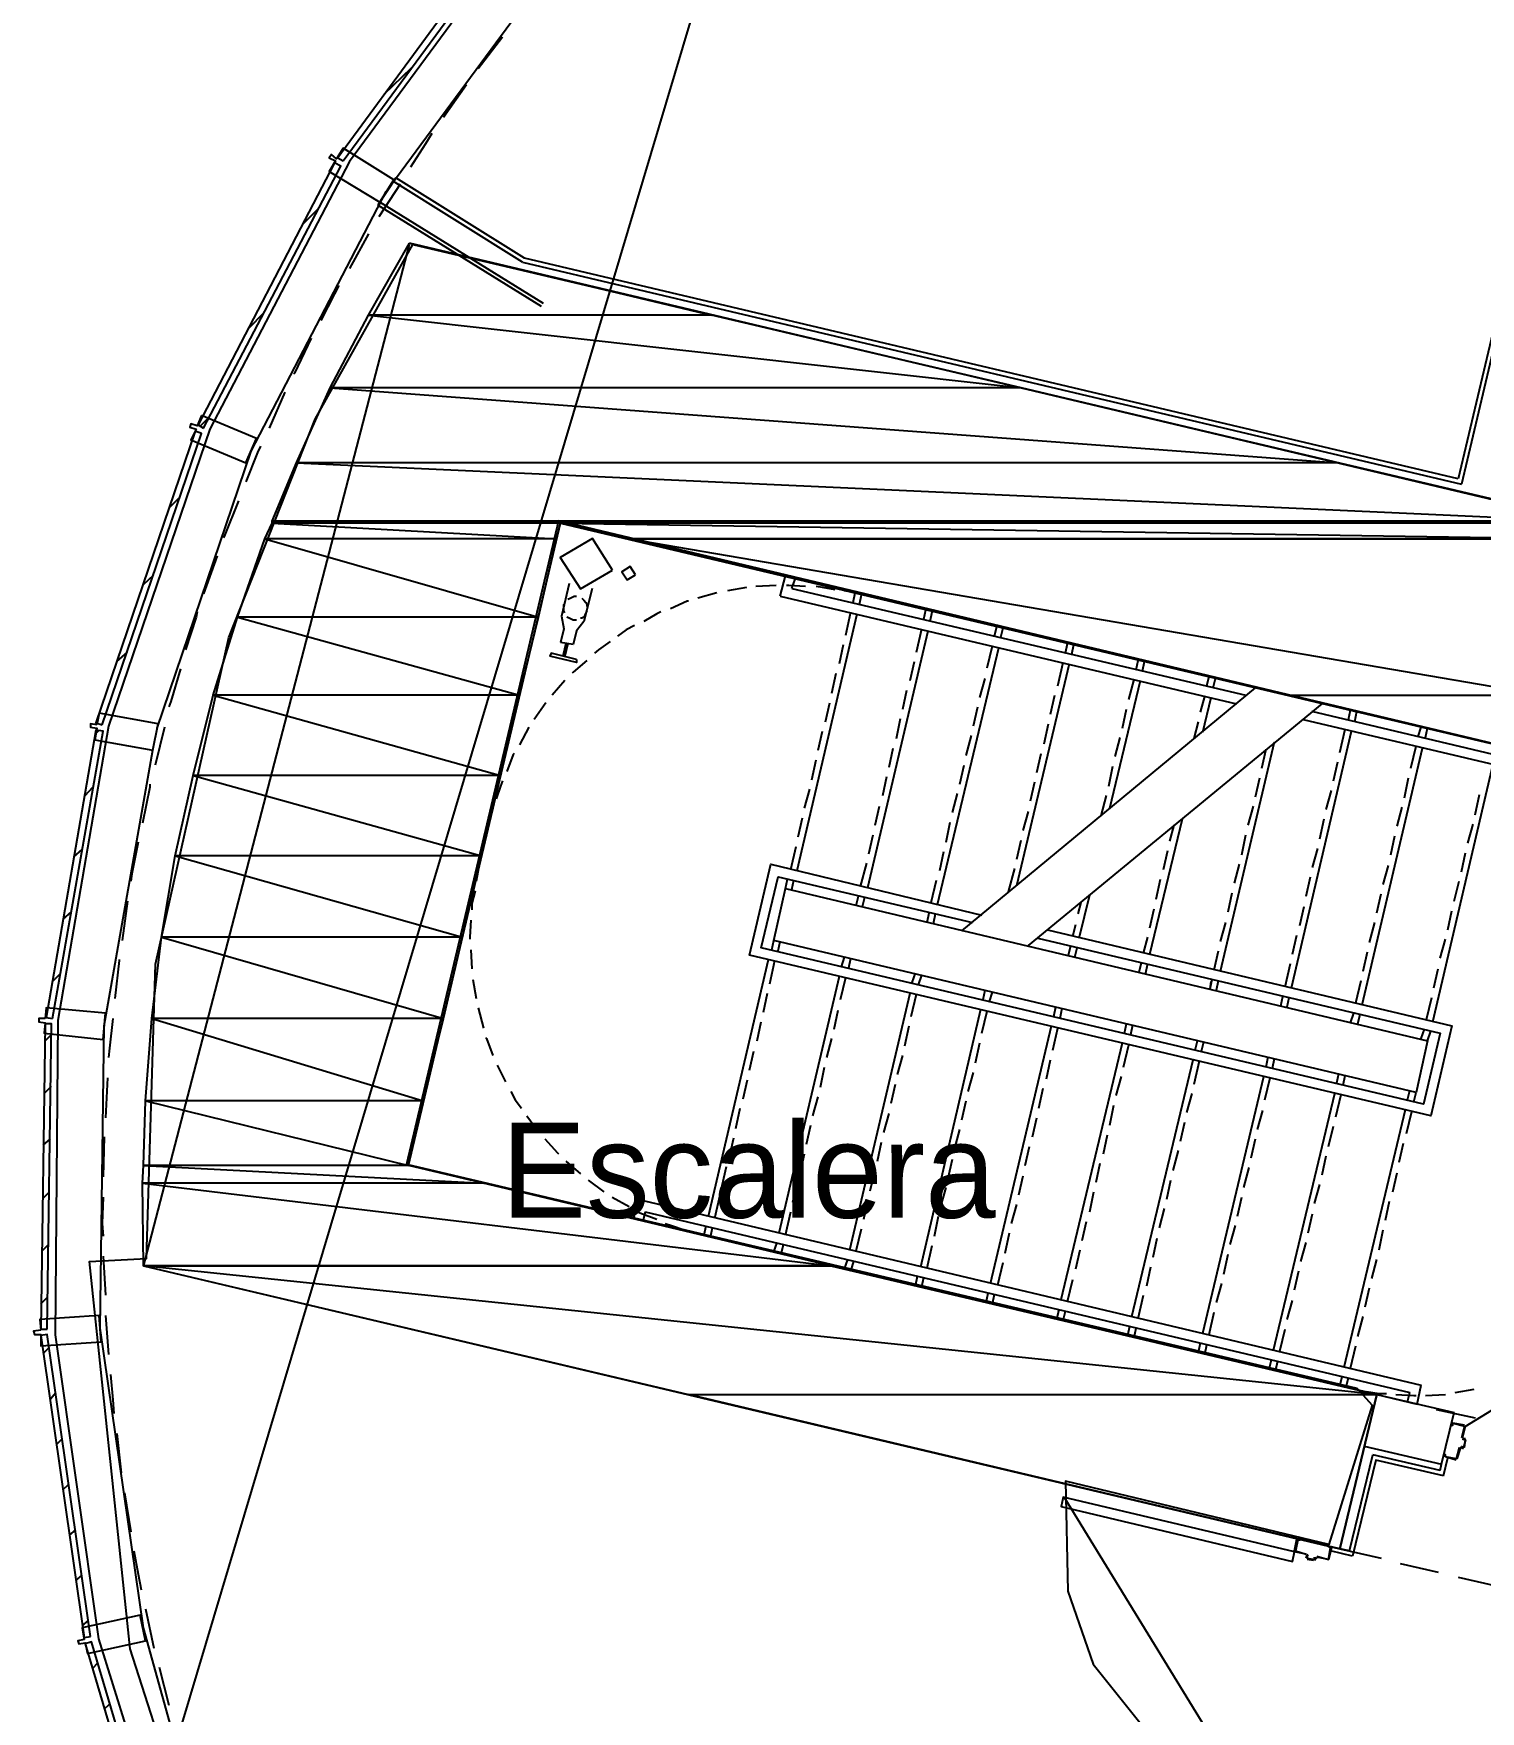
# Model space of a CAD drawing. Header units: feet. Extents: x -84 to 198, y -22 to 181.
# Drawn here: x 26.97 to 45.24, y 115.14 to 136.32 of the extents above; entities that cross this region are included whole.
import ezdxf
from ezdxf.enums import TextEntityAlignment as Align

# ---------------------------------------------------------------- set-up
doc = ezdxf.new("R2010")
doc.units = ezdxf.units.FT
for name, color, linetype in [('A-AREA-COMUN', 252, 'CONTINUOUS'), ('A-LINEA', 7, 'CONTINUOUS'), ('A-MURO-CONCRETO', 8, 'CONTINUOUS'), ('A-NOMBRE-ESPACIO', 2, 'CONTINUOUS')]:
    doc.layers.add(name, color=color, linetype=linetype)

msp = doc.modelspace()

# ---------------------------------------------------------------- linework, layer by layer
at = {"layer": 'A-AREA-COMUN'}
for points in [[(57.04, 138.4178), (49.088, 140.3022), (47.008, 143.5022), (45.952, 143.1822), (44.768, 143.2178), (43.92, 143.5733), (43.008, 144.4978), (42.8, 144.4978), (40, 142.5778), (39.36, 142.4533), (38.912, 142.7378), (35.808, 140.3378), (33.2, 137.7422), (30.96, 134.7022), (29.2, 131.3244), (27.92, 127.5733), (27.28, 123.8578), (27.248, 119.8933), (27.792, 116.0533), (28.88, 112.5689)], [(29.312, 112.4444), (28.192, 115.9289), (27.68, 120.8178), (28.4, 120.8533), (28.512, 124.5689), (29.44, 128.6933), (30.528, 131.4489), (31.76, 133.6533), (45.728, 130.3644), (46.48, 130.0444), (45.888, 127.4489), (45.68, 127.2889), (33.6, 130.1689), (31.68, 122.0444), (43.68, 119.2178), (43.872, 119.0044), (43.328, 117.2444), (40, 118.0444), (40.032, 116.6578), (40.352, 115.7333), (40.992, 114.9333)]]:
    msp.add_lwpolyline(points, dxfattribs=at)
at = {"layer": 'A-LINEA'}
for p, q in [((36.6881, 141.2357), (28.3665, 113.3809)), ((36.6881, 141.2357), (28.3665, 113.3809)), ((36.6881, 141.2357), (28.3665, 113.3809)), ((36.6881, 141.2357), (28.3665, 113.3809)), ((36.6881, 141.2357), (28.3665, 113.3809)), ((36.6881, 141.2357), (28.3665, 113.3809)), ((46.5867, 137.5911), (44.96, 130.6978)), ((46.6267, 137.5244), (45, 130.6311)), ((32.8933, 136.2711), (32.5867, 135.8711)), ((32.8933, 136.2711), (32.5867, 135.8711)), ((31.4, 135.5511), (31.7467, 135.8844)), ((32.44, 135.6711), (32.1467, 135.2578)), ((32.44, 135.6711), (32.1467, 135.2578)), ((31.5467, 134.4978), (31.32, 134.1511)), ((33.1733, 133.4844), (31.5467, 134.4978)), ((31.6, 134.4178), (31.3333, 134.0044)), ((31.6, 134.4178), (31.3333, 134.0044)), ((33.1467, 133.4311), (31.5067, 134.4578)), ((30.3733, 133.9111), (30.56, 134.0978)), ((33.3867, 132.8711), (31.32, 134.1511)), ((33.4133, 132.9111), (31.3467, 134.1911)), ((31.7159, 133.6567), (28.3582, 120.754)), ((31.2, 133.7911), (30.96, 133.3511)), ((31.2, 133.7911), (30.96, 133.3511)), ((44.96, 130.6978), (33.1733, 133.4844)), ((33.1467, 133.4311), (45, 130.6311)), ((29.6933, 132.6044), (29.88, 132.7911)), ((30.1467, 131.7911), (29.9467, 131.3378)), ((30.1467, 131.7911), (29.9467, 131.3378)), ((29.08, 131.3644), (29.2, 131.4844)), ((29.0133, 131.2978), (29.0133, 131.2978)), ((28.6933, 130.3378), (28.8133, 130.4578)), ((29.2933, 129.7244), (29.12, 129.2444)), ((29.2933, 129.7244), (29.12, 129.2444)), ((28.36, 129.3644), (28.4933, 129.4844)), ((36.4, 129.2178), (36.4667, 129.4711)), ((36.5467, 129.3111), (36.5867, 129.4311)), ((34.0267, 129.3111), (33.92, 128.8978)), ((35.6, 129.2578), (35.36, 129.1911)), ((35.9733, 129.3244), (35.7333, 129.2844)), ((36.3467, 129.3511), (36.0933, 129.3378)), ((36.4, 129.2178), (42.16, 127.8578)), ((36.5467, 129.3111), (42.28, 127.9644)), ((37.3467, 129.2578), (37.2133, 129.2844)), ((37.32, 129.1378), (37.3467, 129.2578)), ((37.4, 129.1111), (37.4267, 129.2311)), ((36.6133, 125.7511), (37.3733, 128.9911)), ((37.2267, 128.7244), (37.2933, 129.0178)), ((38.2133, 128.9244), (38.24, 129.0444)), ((38.2933, 128.8978), (38.32, 129.0178)), ((33.6667, 128.8044), (33.6267, 128.6311)), ((37.5067, 125.5378), (38.2667, 128.7778)), ((38.12, 128.5111), (38.1867, 128.8044)), ((39.1067, 128.7111), (39.1333, 128.8311)), ((39.1867, 128.6978), (39.2133, 128.8178)), ((33.7867, 128.6044), (33.6267, 128.6311)), ((33.6933, 128.6178), (33.6533, 128.4578)), ((33.72, 128.6178), (33.68, 128.4578)), ((37.1467, 128.3644), (37.2, 128.6044)), ((38.3867, 125.3244), (39.16, 128.5644)), ((39.0133, 128.3111), (39.08, 128.5911)), ((40, 128.4978), (40.0267, 128.6178)), ((40.08, 128.4844), (40.1067, 128.6044)), ((28.0267, 128.3911), (28.16, 128.5111)), ((38.04, 128.1511), (38.0933, 128.3911)), ((39.3867, 125.5644), (40.0533, 128.3644)), ((39.9067, 128.0844), (39.9733, 128.3778)), ((40.8933, 128.2844), (40.92, 128.4044)), ((40.9733, 128.2711), (41, 128.3911)), ((33.68, 128.1511), (33.52, 127.9644)), ((37.0533, 127.9911), (37.1067, 128.2444)), ((38.92, 127.9378), (38.9867, 128.1778)), ((40.56, 126.5378), (40.9467, 128.1511)), ((40.8, 127.9111), (40.8667, 128.1644)), ((41.7867, 128.0844), (41.8133, 128.2044)), ((41.8667, 128.0578), (41.8933, 128.1778)), ((37.9467, 127.7911), (38, 128.0311)), ((38.6933, 124.9911), (42.4, 128.0578)), ((39.8133, 127.7244), (39.8667, 127.9644)), ((41.7067, 127.7511), (41.76, 127.9511)), ((41.7333, 127.4978), (41.84, 127.9378)), ((33.44, 127.8711), (33.2933, 127.6578)), ((36.9733, 127.6311), (37.0267, 127.8711)), ((38.84, 127.5778), (38.8933, 127.8178)), ((39.5333, 124.8044), (43.24, 127.8578)), ((40.72, 127.5511), (40.7733, 127.7911)), ((43.1067, 127.7644), (46.2, 127.0311)), ((43.5733, 127.6578), (43.6, 127.7778)), ((43.6533, 127.6311), (43.68, 127.7644)), ((27.76, 127.4844), (27.8, 127.5244)), ((28.6267, 127.5644), (28.5067, 127.0844)), ((28.6267, 127.5644), (28.5067, 127.0844)), ((33.2267, 127.5644), (33.1067, 127.3378)), ((36.88, 127.2711), (36.9333, 127.5111)), ((37.8667, 127.4178), (37.92, 127.6711)), ((39.7333, 127.3511), (39.7867, 127.6044)), ((41.6267, 127.4178), (41.68, 127.6311)), ((42.8533, 124.2711), (43.6133, 127.5111)), ((43, 127.6578), (46.2933, 126.8844)), ((43.4667, 127.2444), (43.5333, 127.5378)), ((44.4533, 127.4444), (44.4933, 127.5644)), ((44.5467, 127.4311), (44.5733, 127.5511)), ((37.7733, 127.0578), (37.8267, 127.2978)), ((38.7467, 127.2044), (38.8133, 127.4578)), ((40.6267, 127.1911), (40.6933, 127.4311)), ((41.96, 124.4844), (42.64, 127.3778)), ((43.7467, 124.0578), (44.5067, 127.2978)), ((44.36, 127.0444), (44.4267, 127.3244)), ((27.8667, 123.7911), (28.48, 127.2711)), ((36.8, 126.8978), (36.8533, 127.1511)), ((38.6667, 126.8444), (38.72, 127.0844)), ((39.64, 126.9911), (39.6933, 127.2311)), ((42.48, 127.0444), (42.5333, 127.2844)), ((43.3867, 126.8844), (43.44, 127.1244)), ((44.64, 123.8444), (45.4, 127.0978)), ((37.6933, 126.6978), (37.7467, 126.9378)), ((39.56, 126.6311), (39.6133, 126.8711)), ((40.5467, 126.8178), (40.6, 127.0711)), ((42.4, 126.6844), (42.4533, 126.9244)), ((44.28, 126.6711), (44.3333, 126.9244)), ((27.6267, 126.6978), (27.72, 126.8044)), ((36.7067, 126.5378), (36.7733, 126.7778)), ((38.5733, 126.4844), (38.64, 126.7244)), ((40.4533, 126.4444), (40.52, 126.6978)), ((43.2933, 126.5244), (43.36, 126.7644)), ((45.1733, 126.4578), (45.2267, 126.7111)), ((32.7733, 126.5378), (32.7333, 126.4044)), ((37.6, 126.3244), (37.6533, 126.5644)), ((39.4667, 126.2578), (39.5333, 126.4978)), ((42.3067, 126.3244), (42.3733, 126.5644)), ((44.1867, 126.3111), (44.2533, 126.5511)), ((36.6267, 126.1778), (36.68, 126.4178)), ((38.4933, 126.1111), (38.5467, 126.3644)), ((41.0667, 124.6978), (41.48, 126.4044)), ((41.32, 126.1244), (41.3733, 126.3244)), ((43.2133, 126.1511), (43.2667, 126.4044)), ((45.08, 126.0978), (45.1467, 126.3378)), ((36.5333, 125.7644), (36.6, 126.0578)), ((37.52, 125.9644), (37.5733, 126.2044)), ((39.3867, 125.8978), (39.44, 126.1378)), ((42.2267, 125.9511), (42.28, 126.2044)), ((43.12, 125.7911), (43.1867, 126.0311)), ((44.1067, 125.9511), (44.16, 126.1911)), ((27.48, 125.9244), (27.5867, 126.0178)), ((37.4133, 125.5511), (37.4933, 125.8444)), ((38.4133, 125.7511), (38.4667, 125.9911)), ((41.24, 125.7644), (41.2933, 126.0044)), ((42.1333, 125.5911), (42.2, 125.8311)), ((44.0133, 125.5778), (44.08, 125.8178)), ((45, 125.7378), (45.0533, 125.9778)), ((32.5867, 125.7511), (32.56, 125.6178)), ((36.4667, 125.5244), (36.4933, 125.6444)), ((36.5467, 125.5111), (36.5733, 125.6311)), ((38.3067, 125.3511), (38.3733, 125.6311)), ((39.28, 125.4844), (39.36, 125.7778)), ((41.1467, 125.3911), (41.2, 125.6444)), ((43.04, 125.4311), (43.0933, 125.6711)), ((44.9067, 125.3644), (44.9733, 125.6178)), ((37.36, 125.3111), (37.3867, 125.4311)), ((37.44, 125.2978), (37.4667, 125.4178)), ((40.1733, 124.8978), (40.3067, 125.4444)), ((42.0533, 125.2311), (42.1067, 125.4711)), ((43.9333, 125.2178), (43.9867, 125.4578)), ((27.3467, 125.1378), (27.4533, 125.2311)), ((28.16, 125.3644), (28.0933, 124.8711)), ((28.16, 125.3644), (28.0933, 124.8711)), ((38.2533, 125.0978), (38.28, 125.2178)), ((38.3333, 125.0844), (38.36, 125.2044)), ((40.16, 125.2044), (40.2, 125.3511)), ((41.0667, 125.0311), (41.12, 125.2711)), ((42.96, 125.0578), (43.0133, 125.2978)), ((44.8267, 125.0044), (44.88, 125.2444)), ((40.0933, 124.9244), (40.1333, 125.0711)), ((41.96, 124.8578), (42.0267, 125.0978)), ((43.84, 124.8444), (43.9067, 125.0978)), ((32.4933, 124.7511), (32.5067, 124.5111)), ((36.2933, 124.7511), (36.32, 124.8711)), ((36.3733, 124.7378), (36.4, 124.8578)), ((40.04, 124.6844), (40.0667, 124.8044)), ((40.12, 124.6578), (40.1467, 124.7778)), ((40.9867, 124.7111), (41.04, 124.9111)), ((42.8667, 124.6978), (42.92, 124.9378)), ((44.7333, 124.6444), (44.8, 124.8844)), ((35.4933, 121.3911), (36.2533, 124.6311)), ((36.2667, 124.3244), (36.3333, 124.6178)), ((37.1733, 124.5378), (37.2133, 124.6578)), ((37.2667, 124.5244), (37.2933, 124.6444)), ((40.9333, 124.4711), (40.96, 124.5911)), ((41.0133, 124.4444), (41.04, 124.5778)), ((41.88, 124.4978), (41.9333, 124.7378)), ((42.7733, 124.2844), (42.84, 124.5778)), ((43.76, 124.4844), (43.8133, 124.7244)), ((27.2133, 124.3511), (27.3067, 124.4444)), ((32.52, 124.3778), (32.56, 124.1378)), ((36.3867, 121.1778), (37.1467, 124.4178)), ((37.16, 124.1244), (37.2267, 124.4044)), ((38.0667, 124.3378), (38.1067, 124.4578)), ((38.1467, 124.3111), (38.1867, 124.4311)), ((41.8267, 124.2578), (41.8533, 124.3778)), ((41.8267, 124.2578), (41.84, 124.3511)), ((41.9067, 124.2444), (41.9333, 124.3644)), ((43.6667, 124.0844), (43.7333, 124.3644)), ((44.6533, 124.2711), (44.7067, 124.5111)), ((36.1867, 123.9644), (36.24, 124.2044)), ((37.28, 120.9644), (38.04, 124.2044)), ((38.0533, 123.9111), (38.12, 124.1911)), ((38.96, 124.1244), (38.9867, 124.2444)), ((39.04, 124.0978), (39.08, 124.2178)), ((42.72, 124.0444), (42.7467, 124.1644)), ((42.8, 124.0311), (42.8267, 124.1511)), ((44.56, 123.8711), (44.6267, 124.1511)), ((32.5867, 124.0178), (32.6533, 123.7644)), ((37.08, 123.7511), (37.1333, 123.9911)), ((38.1733, 120.7511), (38.9333, 124.0044)), ((38.9467, 123.6978), (39.0133, 123.9778)), ((39.8533, 123.9111), (39.88, 124.0311)), ((39.9333, 123.8844), (39.96, 124.0178)), ((43.6, 123.8311), (43.64, 123.9511)), ((43.6933, 123.8178), (43.72, 123.9378)), ((36.1067, 123.6044), (36.16, 123.8444)), ((37.9733, 123.5378), (38.0267, 123.7911)), ((39.0533, 120.5378), (39.8267, 123.7911)), ((39.84, 123.4844), (39.9067, 123.7644)), ((40.7467, 123.6978), (40.7733, 123.8178)), ((40.8267, 123.6844), (40.8533, 123.8044)), ((44.4933, 123.6311), (44.5333, 123.7511)), ((44.5733, 123.6044), (44.6133, 123.7244)), ((27.12, 123.6044), (27.2, 123.6844)), ((36.9867, 123.3911), (37.0533, 123.6311)), ((38.8667, 123.3244), (38.92, 123.5778)), ((39.9467, 120.3378), (40.72, 123.5778)), ((40.7333, 123.2711), (40.8, 123.5511)), ((41.64, 123.4844), (41.6667, 123.6044)), ((41.72, 123.4711), (41.7467, 123.5911)), ((36.0133, 123.2311), (36.0667, 123.4711)), ((36.9067, 123.0178), (36.96, 123.2711)), ((37.88, 123.1778), (37.9467, 123.4178)), ((39.76, 123.1244), (39.8133, 123.3644)), ((40.84, 120.1244), (41.6133, 123.3644)), ((41.6267, 123.0578), (41.6933, 123.3511)), ((42.5333, 123.2711), (42.56, 123.4044)), ((42.6133, 123.2578), (42.64, 123.3778)), ((27.9067, 123.1378), (27.88, 122.6311)), ((27.9067, 123.1378), (27.88, 122.6311)), ((35.9333, 122.8711), (35.9867, 123.1111)), ((37.8, 122.8178), (37.8533, 123.0578)), ((38.7733, 122.9644), (38.84, 123.2044)), ((40.64, 122.9111), (40.7067, 123.1511)), ((41.7333, 119.9111), (42.5067, 123.1511)), ((42.52, 122.8578), (42.5867, 123.1378)), ((43.4267, 123.0711), (43.4533, 123.1911)), ((43.5067, 123.0444), (43.5333, 123.1644)), ((27.1067, 122.9378), (27.2, 123.0311)), ((36.8133, 122.6578), (36.88, 122.8978)), ((38.6933, 122.6044), (38.7467, 122.8444)), ((39.6667, 122.7511), (39.72, 123.0044)), ((41.5333, 122.6978), (41.6, 122.9378)), ((42.6267, 119.6978), (43.4, 122.9378)), ((43.4133, 122.6444), (43.48, 122.9244)), ((44.32, 122.8578), (44.3467, 122.9778)), ((44.4, 122.8311), (44.4267, 122.9511)), ((35.84, 122.4978), (35.8933, 122.7511)), ((37.7067, 122.4444), (37.7733, 122.6844)), ((40.56, 122.5378), (40.6133, 122.7911)), ((42.4267, 122.4844), (42.4933, 122.7244)), ((43.52, 119.4844), (44.2933, 122.7378)), ((44.3067, 122.4311), (44.3733, 122.7111)), ((36.7333, 122.2978), (36.7867, 122.5378)), ((38.6, 122.2311), (38.6667, 122.4844)), ((39.5867, 122.3911), (39.64, 122.6311)), ((41.4533, 122.3378), (41.5067, 122.5778)), ((43.32, 122.2711), (43.3867, 122.5244)), ((27.0933, 122.2844), (27.1867, 122.3644)), ((27.8667, 122.3911), (27.8533, 121.8844)), ((27.8667, 122.3911), (27.8533, 121.8844)), ((35.76, 122.1378), (35.8133, 122.3778)), ((37.6267, 122.0844), (37.68, 122.3244)), ((39.4933, 122.0311), (39.5467, 122.2711)), ((40.48, 122.1778), (40.5333, 122.4178)), ((41.36, 121.9644), (41.4267, 122.2178)), ((42.3467, 122.1244), (42.4, 122.3644)), ((44.2133, 122.0711), (44.2667, 122.3111)), ((33.6933, 122.0844), (33.88, 121.9244)), ((35.6667, 121.7778), (35.72, 122.0178)), ((36.6533, 121.9244), (36.7067, 122.1778)), ((38.52, 121.8711), (38.5733, 122.1111)), ((40.3867, 121.8178), (40.44, 122.0578)), ((42.2533, 121.7511), (42.32, 122.0044)), ((43.24, 121.9111), (43.2933, 122.1511)), ((33.9733, 121.8444), (34.1733, 121.6978)), ((36.56, 121.5644), (36.6133, 121.8044)), ((37.5333, 121.7111), (37.6, 121.9644)), ((39.4133, 121.6578), (39.4667, 121.8978)), ((41.28, 121.6044), (41.3333, 121.8444)), ((43.1467, 121.5511), (43.2133, 121.7911)), ((44.1333, 121.6978), (44.1867, 121.9378)), ((27.0933, 121.6178), (27.1733, 121.6978)), ((34.28, 121.6311), (34.4933, 121.5111)), ((34.6, 121.6044), (34.5467, 121.3511)), ((34.6, 121.6044), (44.4933, 119.2578)), ((35.5733, 121.3644), (35.64, 121.6578)), ((37.4533, 121.3511), (37.5067, 121.5911)), ((38.4267, 121.5111), (38.4933, 121.7511)), ((40.3067, 121.4444), (40.36, 121.6978)), ((42.1733, 121.3911), (42.2267, 121.6311)), ((44.04, 121.3378), (44.0933, 121.5778)), ((34.6933, 121.4444), (34.6667, 121.3244)), ((34.6933, 121.4444), (44.3467, 119.1644)), ((36.4667, 121.1511), (36.5333, 121.4444)), ((38.3467, 121.1378), (38.4, 121.3911)), ((39.32, 121.2978), (39.3867, 121.5378)), ((41.1867, 121.2444), (41.2533, 121.4844)), ((43.0667, 121.1778), (43.12, 121.4178)), ((35.3067, 121.1778), (35.44, 121.1511)), ((35.44, 121.1511), (35.4667, 121.2711)), ((35.52, 121.1244), (35.5467, 121.2444)), ((37.36, 120.9511), (37.4267, 121.2311)), ((39.24, 120.9244), (39.2933, 121.1778)), ((40.2133, 121.0844), (40.2667, 121.3244)), ((42.08, 121.0311), (42.1467, 121.2711)), ((43.96, 120.9644), (44.0133, 121.2178)), ((27.08, 120.9511), (27.16, 121.0311)), ((36.32, 120.9378), (36.36, 121.0578)), ((36.4133, 120.9111), (36.44, 121.0311)), ((38.2533, 120.7378), (38.32, 121.0178)), ((40.1333, 120.7244), (40.1867, 120.9644)), ((41.1067, 120.8711), (41.16, 121.1111)), ((42.9733, 120.8178), (43.04, 121.0578)), ((48.6558, 120.9507), (45.0408, 118.73)), ((27.8533, 120.8844), (27.88, 120.3911)), ((27.8533, 120.8844), (27.88, 120.3911)), ((28.36, 120.7644), (43.4667, 117.1911)), ((37.2133, 120.7244), (37.2533, 120.8444)), ((37.2933, 120.6978), (37.3333, 120.8311)), ((39.1467, 120.5244), (39.2133, 120.8044)), ((41.0267, 120.5111), (41.08, 120.7511)), ((42, 120.6578), (42.0533, 120.9111)), ((43.8667, 120.6044), (43.9333, 120.8444)), ((38.1067, 120.5111), (38.1333, 120.6311)), ((38.1867, 120.4978), (38.2133, 120.6178)), ((40.0267, 120.3111), (40.0933, 120.5911)), ((41.9067, 120.2978), (41.9733, 120.5378)), ((42.8933, 120.4578), (42.9467, 120.6978)), ((27.0667, 120.2844), (27.1467, 120.3644)), ((39, 120.2978), (39.0267, 120.4178)), ((39.08, 120.2844), (39.1067, 120.4044)), ((40.92, 120.0978), (40.9867, 120.3911)), ((42.8, 120.0844), (42.8667, 120.3244)), ((43.7867, 120.2444), (43.84, 120.4844)), ((27.88, 120.1378), (27.92, 119.6444)), ((27.88, 120.1378), (27.92, 119.6444)), ((39.8933, 120.0844), (39.92, 120.2178)), ((39.9733, 120.0711), (40, 120.1911)), ((41.8133, 119.8978), (41.88, 120.1778)), ((43.6933, 119.8711), (43.76, 120.1244)), ((40.7867, 119.8844), (40.8133, 120.0044)), ((40.8667, 119.8578), (40.8933, 119.9778)), ((42.7067, 119.6844), (42.7733, 119.9644)), ((27.0933, 119.6578), (27.1733, 119.7378)), ((41.68, 119.6711), (41.7067, 119.7911)), ((41.76, 119.6444), (41.7867, 119.7644)), ((43.6, 119.4711), (43.6667, 119.7511)), ((42.5733, 119.4578), (42.6, 119.5778)), ((42.6533, 119.4311), (42.68, 119.5644)), ((43.4667, 119.2444), (43.4933, 119.3644)), ((43.5467, 119.2311), (43.5733, 119.3511)), ((44.44, 119.0178), (44.4933, 119.2578)), ((27.1867, 119.0844), (27.2533, 119.1644)), ((43.4667, 117.1911), (43.9333, 119.1378)), ((43.5467, 119.2311), (43.68, 119.2044)), ((43.9333, 119.1378), (44.9067, 118.9111)), ((43.9333, 119.1378), (44.44, 119.0178)), ((44.32, 119.0444), (44.3467, 119.1644)), ((44.5467, 119.1244), (44.8, 119.1378)), ((44.92, 119.1644), (45.16, 119.2044)), ((44.68, 118.9511), (45.1733, 118.8444)), ((44.7467, 118.2578), (44.9067, 118.9111)), ((28.0267, 118.6444), (28.08, 118.1511)), ((28.0267, 118.6444), (28.08, 118.1511)), ((45.0133, 118.5911), (45.0533, 118.7378)), ((45.04, 118.7378), (45.04, 118.7378)), ((27.2667, 118.5111), (27.3333, 118.5778)), ((43.7733, 118.4844), (44.7467, 118.2578)), ((44.9979, 118.4706), (44.9739, 118.4557)), ((45, 118.4711), (45.0267, 118.4578)), ((45.0139, 118.589), (45.0287, 118.565)), ((45.0267, 118.5911), (45.0267, 118.5911)), ((45.0533, 118.5778), (45.0267, 118.5778)), ((45.0267, 118.4711), (45.0267, 118.4711)), ((43.5867, 117.1644), (43.88, 118.3778)), ((44.7333, 118.1778), (43.88, 118.3778)), ((44.7333, 118.1778), (44.7467, 118.2578)), ((44.7733, 118.1111), (44.8267, 118.3378)), ((44.9333, 118.3244), (44.9333, 118.3244)), ((27.3467, 117.9378), (27.4133, 118.0044)), ((28.12, 117.8978), (28.2, 117.4044)), ((28.12, 117.8978), (28.2, 117.4044)), ((39.9871, 117.8336), (42.2078, 114.2185)), ((27.4267, 117.3644), (27.5067, 117.4311)), ((42.8933, 117.1644), (42.92, 117.3111)), ((43.04, 117.1244), (42.8933, 117.1511)), ((42.9067, 117.1644), (42.9067, 117.1644)), ((42.9333, 117.2978), (42.9333, 117.2978)), ((43.3467, 117.2044), (43.3467, 117.2044)), ((43.6267, 117.0978), (43.3467, 117.1644)), ((43.5867, 117.1644), (43.4667, 117.1911)), ((43.4667, 117.1911), (43.9867, 117.0711)), ((43.04, 117.0711), (43.0533, 117.1111)), ((43.04, 117.1111), (43.04, 117.1111)), ((43.0661, 117.0998), (43.0513, 117.1239)), ((43.0533, 117.0711), (43.0533, 117.0711)), ((43.1333, 117.0444), (43.0533, 117.0578)), ((43.16, 117.0844), (43.1467, 117.0444)), ((43.1467, 117.0578), (43.1467, 117.0578)), ((43.1846, 117.0839), (43.1605, 117.069)), ((43.1733, 117.0711), (43.1733, 117.0711)), ((44.2267, 117.0044), (44.7067, 116.8978)), ((27.5067, 116.7911), (27.5867, 116.8578)), ((44.96, 116.8311), (45.44, 116.7244)), ((27.5867, 116.2178), (27.6667, 116.2844)), ((28.3867, 116.4311), (28.4933, 115.9378)), ((28.3867, 116.4311), (28.4933, 115.9378)), ((27.72, 115.6844), (27.7867, 115.7511)), ((28.56, 115.6978), (28.68, 115.2178)), ((28.56, 115.6978), (28.68, 115.2178)), ((27.8667, 115.1644), (27.9333, 115.2311))]:
    msp.add_line(p, q, dxfattribs=at)
for points in [[(28.5333, 127.5511), (29.72, 131.0444), (31.4267, 134.3244), (33.6267, 137.3111), (36.2533, 139.9378)], [(30.88, 134.7111), (33.0933, 137.7111), (33.0267, 137.7644), (30.8133, 134.7511), (30.88, 134.7111)], [(32, 135.0578), (31.92, 134.9244), (31.7333, 134.6311)], [(32, 135.0578), (31.92, 134.9244), (31.7333, 134.6311)], [(30.88, 134.8711), (30.8, 134.7378), (30.7333, 134.7911), (30.7067, 134.7511), (30.7867, 134.7111), (30.7067, 134.5778), (31.3467, 134.1911), (31.52, 134.4711), (30.88, 134.8711)], [(29.12, 131.3378), (30.8533, 134.6444), (30.7733, 134.6844), (29.0533, 131.3778), (29.12, 131.3378)], [(43.4667, 117.1911), (43.9333, 119.1378), (31.7067, 122.0311), (33.6267, 130.1378), (45.8533, 127.2444), (46.5333, 130.1644), (31.72, 133.6711)], [(30.8267, 133.1378), (30.7733, 133.0311), (30.6, 132.6978)], [(30.8267, 133.1378), (30.7733, 133.0311), (30.6, 132.6978)], [(30.48, 132.4711), (30.2667, 132.0311), (30.2533, 132.0178)], [(30.48, 132.4711), (30.2667, 132.0311), (30.2533, 132.0178)], [(29.0933, 131.4978), (29.04, 131.3644), (28.96, 131.3911), (28.9467, 131.3511), (29.0267, 131.3244), (28.96, 131.1911), (29.6533, 130.8978), (29.7867, 131.2044), (29.0933, 131.4978)], [(27.84, 127.5911), (29.0933, 131.2711), (29.0133, 131.2978), (27.76, 127.6178), (27.84, 127.5911)], [(29.84, 131.1111), (29.8, 131.0311), (29.6533, 130.6578)], [(29.84, 131.1111), (29.8, 131.0311), (29.6533, 130.6578)], [(29.56, 130.4178), (29.3867, 129.9911), (29.3733, 129.9511)], [(29.56, 130.4178), (29.3867, 129.9911), (29.3733, 129.9511)], [(34.2842, 129.5462), (34.0285, 129.9423), (33.6225, 129.7027), (33.8781, 129.3066), (34.2842, 129.5462)], [(34.571, 129.4845), (34.5066, 129.5888), (34.4023, 129.5244), (34.4667, 129.4201), (34.571, 129.4845)], [(33.7333, 129.3778), (33.64, 128.9644), (33.6667, 128.8044)], [(33.72, 129.1778), (33.7467, 129.1911), (33.7733, 129.2044), (33.8, 129.2178), (33.8267, 129.2178)], [(36.72, 129.3378), (36.5067, 129.3511), (36.48, 129.3511)], [(37.0933, 129.2978), (36.9333, 129.3244), (36.8533, 129.3378)], [(29.04, 129.0178), (29.0267, 128.9511), (28.8933, 128.5378)], [(29.04, 129.0178), (29.0267, 128.9511), (28.8933, 128.5378)], [(33.68, 129.0044), (33.6667, 129.0311), (33.6667, 129.0578), (33.6667, 129.0844), (33.6667, 129.1111), (33.68, 129.1244)], [(33.96, 129.0311), (33.9467, 129.0044), (33.9333, 128.9778), (33.92, 128.9511), (33.8933, 128.9378), (33.88, 128.9378)], [(33.8933, 129.1911), (33.9067, 129.1778), (33.92, 129.1644), (33.9467, 129.1378), (33.96, 129.1111), (33.96, 129.0844)], [(34.8933, 129.0178), (34.84, 128.9911), (34.68, 128.8978)], [(35.24, 129.1511), (35.2267, 129.1511), (35.0133, 129.0578)], [(33.8267, 128.9111), (33.8133, 128.9111), (33.7867, 128.9111), (33.76, 128.9244), (33.7333, 128.9378), (33.7067, 128.9511)], [(33.92, 128.8978), (33.8267, 128.7778), (33.7867, 128.6044)], [(34.56, 128.8444), (34.4533, 128.7911), (34.3467, 128.7111)], [(34.2533, 128.6444), (34.1067, 128.5378), (34.0533, 128.4978)], [(33.8267, 128.4178), (33.5067, 128.4978), (33.4933, 128.4578)], [(33.8267, 128.4178), (33.8267, 128.3778), (33.4933, 128.4578)], [(33.96, 128.4044), (33.7867, 128.2578), (33.7733, 128.2444)], [(28.8267, 128.2978), (28.7067, 127.8844), (28.68, 127.8178)], [(28.8267, 128.2978), (28.7067, 127.8844), (28.68, 127.8178)], [(27.7733, 127.5911), (27.6933, 127.6044), (27.6933, 127.5644), (27.7733, 127.5511), (27.7467, 127.4044), (28.48, 127.2711), (28.5467, 127.6044), (27.8, 127.7378), (27.7733, 127.5911)], [(27.2133, 123.8844), (27.8533, 127.5111), (27.76, 127.5244), (27.1333, 123.8978), (27.2133, 123.8844)], [(33.04, 127.2311), (33.0267, 127.2178), (32.9467, 127.0044)], [(32.8933, 126.8844), (32.8667, 126.8178), (32.8133, 126.6578)], [(28.44, 126.8444), (28.44, 126.8044), (28.3467, 126.3511)], [(28.44, 126.8444), (28.44, 126.8044), (28.3467, 126.3511)], [(28.2933, 126.1111), (28.2133, 125.7111), (28.2, 125.6178)], [(28.2933, 126.1111), (28.2133, 125.7111), (28.2, 125.6178)], [(39.7733, 125.0044), (44.88, 123.7911), (44.6133, 122.6578), (36.0133, 124.6844), (36.28, 125.8311), (38.9467, 125.1911)], [(39.6533, 124.8978), (44.7333, 123.6978), (44.52, 122.8044), (36.16, 124.7778), (36.3733, 125.6711), (38.8267, 125.0978)], [(32.5467, 125.4978), (32.5067, 125.3378), (32.5067, 125.2578)], [(36.32, 124.8711), (36.4667, 125.5244), (44.5733, 123.6044), (44.4267, 122.9511), (36.32, 124.8711)], [(32.4933, 125.1244), (32.48, 124.9111), (32.48, 124.8844)], [(28.0533, 124.6311), (28.0533, 124.6178), (28, 124.1378)], [(28.0533, 124.6311), (28.0533, 124.6178), (28, 124.1378)], [(27.12, 123.8844), (27.04, 123.8844), (27.04, 123.8444), (27.12, 123.8311), (27.1067, 123.6978), (27.8533, 123.6178), (27.88, 123.9511), (27.1333, 124.0178), (27.12, 123.8844)], [(27.1467, 119.9644), (27.2, 123.8178), (27.12, 123.8178), (27.0667, 119.9644), (27.1467, 119.9644)], [(29.08, 113.6044), (28.36, 116.1911), (27.8133, 119.9778), (27.8667, 123.7911)], [(27.9733, 123.8844), (27.9333, 123.5111), (27.92, 123.3911)], [(27.9733, 123.8844), (27.9333, 123.5111), (27.92, 123.3911)], [(32.68, 123.6444), (32.6933, 123.6311), (32.7733, 123.4178)], [(32.8267, 123.2978), (32.8533, 123.2444), (32.9333, 123.0844)], [(33, 122.9644), (33.0533, 122.8578), (33.1333, 122.7511)], [(33.2, 122.6578), (33.3067, 122.5111), (33.3467, 122.4578)], [(33.4267, 122.3644), (33.5867, 122.1911), (33.6, 122.1778)], [(27.8533, 121.6311), (27.84, 121.2978), (27.8533, 121.1378)], [(27.8533, 121.6311), (27.84, 121.2978), (27.8533, 121.1378)], [(34.6, 121.4444), (34.6267, 121.4311), (34.84, 121.3511)], [(34.9467, 121.2978), (35.0267, 121.2711), (35.1867, 121.2178)], [(27.0667, 119.9511), (26.9733, 119.9378), (26.9867, 119.8978), (27.0667, 119.8978), (27.0667, 119.7511), (27.8267, 119.8044), (27.8, 120.1378), (27.0533, 120.0844), (27.0667, 119.9511)], [(27.6933, 116.0844), (27.1467, 119.8978), (27.0667, 119.8844), (27.6133, 116.0711), (27.6933, 116.0844)], [(27.9467, 119.3911), (27.9733, 119.0711), (27.9867, 118.8978)], [(27.9467, 119.3911), (27.9733, 119.0711), (27.9867, 118.8978)], [(43.8, 119.1778), (43.96, 119.1511), (44.0533, 119.1511)], [(44.1733, 119.1378), (44.4, 119.1244), (44.4267, 119.1244)], [(44.88, 118.7778), (44.88, 118.7511), (44.8933, 118.7511), (44.8933, 118.7778), (45.04, 118.7378), (45, 118.5911)], [(45.04, 118.7511), (44.8933, 118.7778), (44.8933, 118.7778)], [(44.9733, 118.4711), (44.9333, 118.3244), (44.8, 118.3511), (44.8, 118.3778), (44.7867, 118.3911), (44.7867, 118.3644)], [(44.9467, 118.3244), (44.9867, 118.4578), (44.9867, 118.4578)], [(45.0133, 118.5778), (45.0533, 118.5644), (45.0267, 118.4711), (45, 118.4844)], [(45.04, 118.4711), (45.0533, 118.5644), (45.0533, 118.5644)], [(44.7733, 118.1111), (43.92, 118.3111), (43.6267, 117.0978)], [(44.9333, 118.3111), (44.8, 118.3511), (44.8, 118.3511)], [(42.8933, 117.1511), (39.9733, 117.8444), (39.9467, 117.7244), (42.8667, 117.0311), (42.8933, 117.1511)], [(28.24, 117.1644), (28.2933, 116.8711), (28.3333, 116.6711)], [(28.24, 117.1644), (28.2933, 116.8711), (28.3333, 116.6711)], [(42.9333, 117.3111), (42.96, 117.3111), (42.96, 117.2978), (42.9333, 117.2978), (42.9067, 117.1644), (43.04, 117.1244)], [(43.1733, 117.0978), (43.32, 117.0578), (43.3467, 117.2044), (43.32, 117.2178), (43.3333, 117.2178), (43.3467, 117.2178)], [(43.36, 117.2044), (43.32, 117.0578), (43.32, 117.0578), (43.1733, 117.0844)], [(43.0533, 117.0978), (43.0533, 117.0711), (43.1467, 117.0578), (43.1467, 117.0844)], [(27.6133, 116.0444), (27.5333, 116.0311), (27.5467, 115.9911), (27.6267, 116.0044), (27.6533, 115.8711), (28.3867, 116.0311), (28.32, 116.3511), (27.5867, 116.1911), (27.6133, 116.0444)], [(28.8, 112.3244), (27.7067, 116.0178), (27.6267, 115.9911), (28.72, 112.2978), (28.8, 112.3244)]]:
    msp.add_lwpolyline(points, dxfattribs=at)
at = {"layer": 'A-MURO-CONCRETO'}
for points in [[(31.72, 133.6711), (35.5333, 132.7644), (31.2, 132.7644), (31.72, 133.6711), (31.72, 133.6711)], [(31.2, 132.7644), (39.44, 131.8444), (30.72, 131.8444), (31.2, 132.7644), (31.2, 132.7644)], [(35.5333, 132.7644), (31.2, 132.7644), (39.44, 131.8444), (35.5333, 132.7644)], [(30.72, 131.8444), (43.44, 130.8978), (30.2933, 130.8978), (30.72, 131.8444), (30.72, 131.8444)], [(39.44, 131.8444), (30.72, 131.8444), (43.44, 130.8978), (39.44, 131.8444)], [(30.2933, 130.8978), (46.5333, 130.1644), (29.9867, 130.1644), (30.2933, 130.8978), (30.2933, 130.8978)], [(43.44, 130.8978), (30.2933, 130.8978), (46.5333, 130.1644), (43.44, 130.8978)], [(29.9867, 130.1378), (33.5733, 129.9378), (29.8933, 129.9378), (29.9867, 130.1378), (29.9867, 130.1378)], [(46.5333, 130.1644), (29.9867, 130.1644), (46.5333, 130.1378), (46.5333, 130.1644)], [(29.9867, 130.1644), (46.5333, 130.1378), (29.9867, 130.1378), (29.9867, 130.1644), (29.9867, 130.1644)], [(33.6267, 130.1378), (29.9867, 130.1378), (33.5733, 129.9378), (33.6267, 130.1378)], [(46.5333, 130.1378), (33.6267, 130.1378), (46.48, 129.9378), (46.5333, 130.1378)], [(33.6267, 130.1378), (46.48, 129.9378), (34.48, 129.9378), (33.6267, 130.1378), (33.6267, 130.1378)], [(29.8933, 129.9378), (33.3467, 128.9511), (29.5467, 128.9511), (29.8933, 129.9378), (29.8933, 129.9378)], [(33.5733, 129.9378), (29.8933, 129.9378), (33.3467, 128.9511), (33.5733, 129.9378)], [(34.48, 129.9378), (42.8267, 127.9644), (46.0133, 127.9644), (34.48, 129.9378)], [(34.48, 129.9378), (46.48, 129.9378), (46.0133, 127.9644), (34.48, 129.9378), (34.48, 129.9378)], [(29.5467, 128.9511), (33.1067, 127.9644), (29.24, 127.9644), (29.5467, 128.9511), (29.5467, 128.9511)], [(33.3467, 128.9511), (29.5467, 128.9511), (33.1067, 127.9644), (33.3467, 128.9511)], [(29.24, 127.9644), (32.8667, 126.9511), (28.9867, 126.9511), (29.24, 127.9644), (29.24, 127.9644)], [(33.1067, 127.9644), (29.24, 127.9644), (32.8667, 126.9511), (33.1067, 127.9644)], [(42.8267, 127.9644), (46.0133, 127.9644), (45.8533, 127.2444), (42.8267, 127.9644), (42.8267, 127.9644)], [(28.9867, 126.9511), (32.6267, 125.9378), (28.76, 125.9378), (28.9867, 126.9511), (28.9867, 126.9511)], [(32.8667, 126.9511), (28.9867, 126.9511), (32.6267, 125.9378), (32.8667, 126.9511)], [(28.76, 125.9378), (32.3867, 124.9111), (28.5867, 124.9111), (28.76, 125.9378), (28.76, 125.9378)], [(32.6267, 125.9378), (28.76, 125.9378), (32.3867, 124.9111), (32.6267, 125.9378)], [(28.5867, 124.9111), (32.1467, 123.8844), (28.4667, 123.8844), (28.5867, 124.9111), (28.5867, 124.9111)], [(32.3867, 124.9111), (28.5867, 124.9111), (32.1467, 123.8844), (32.3867, 124.9111)], [(28.4667, 123.8844), (31.8933, 122.8444), (28.3867, 122.8444), (28.4667, 123.8844), (28.4667, 123.8844)], [(32.1467, 123.8844), (28.4667, 123.8844), (31.8933, 122.8444), (32.1467, 123.8844)], [(28.3867, 122.8444), (31.7067, 122.0311), (28.36, 122.0311), (28.3867, 122.8444), (28.3867, 122.8444)], [(31.8933, 122.8444), (28.3867, 122.8444), (31.7067, 122.0311), (31.8933, 122.8444)], [(28.36, 122.0311), (32.6533, 121.8044), (28.3467, 121.8044), (28.36, 122.0311), (28.36, 122.0311)], [(31.7067, 122.0311), (28.36, 122.0311), (32.6533, 121.8044), (31.7067, 122.0311)], [(32.6533, 121.8044), (28.3467, 121.8044), (37.04, 120.7644), (32.6533, 121.8044)], [(28.3467, 121.8044), (37.04, 120.7644), (28.36, 120.7644), (28.3467, 121.8044), (28.3467, 121.8044)], [(28.36, 120.7644), (35.24, 119.1378), (43.9333, 119.1378), (28.36, 120.7644)], [(28.36, 120.7644), (37.04, 120.7644), (43.9333, 119.1378), (28.36, 120.7644), (28.36, 120.7644)], [(35.24, 119.1378), (43.9333, 119.1378), (43.4667, 117.1911), (35.24, 119.1378), (35.24, 119.1378)]]:
    msp.add_lwpolyline(points, dxfattribs=at)

# ---------------------------------------------------------------- texts
at = {"layer": 'A-NOMBRE-ESPACIO'}
msp.add_text('Escalera', height=1.2, dxfattribs=at).set_placement((36, 121.3689), align=Align.CENTER)

doc.saveas('drawing.dxf')
